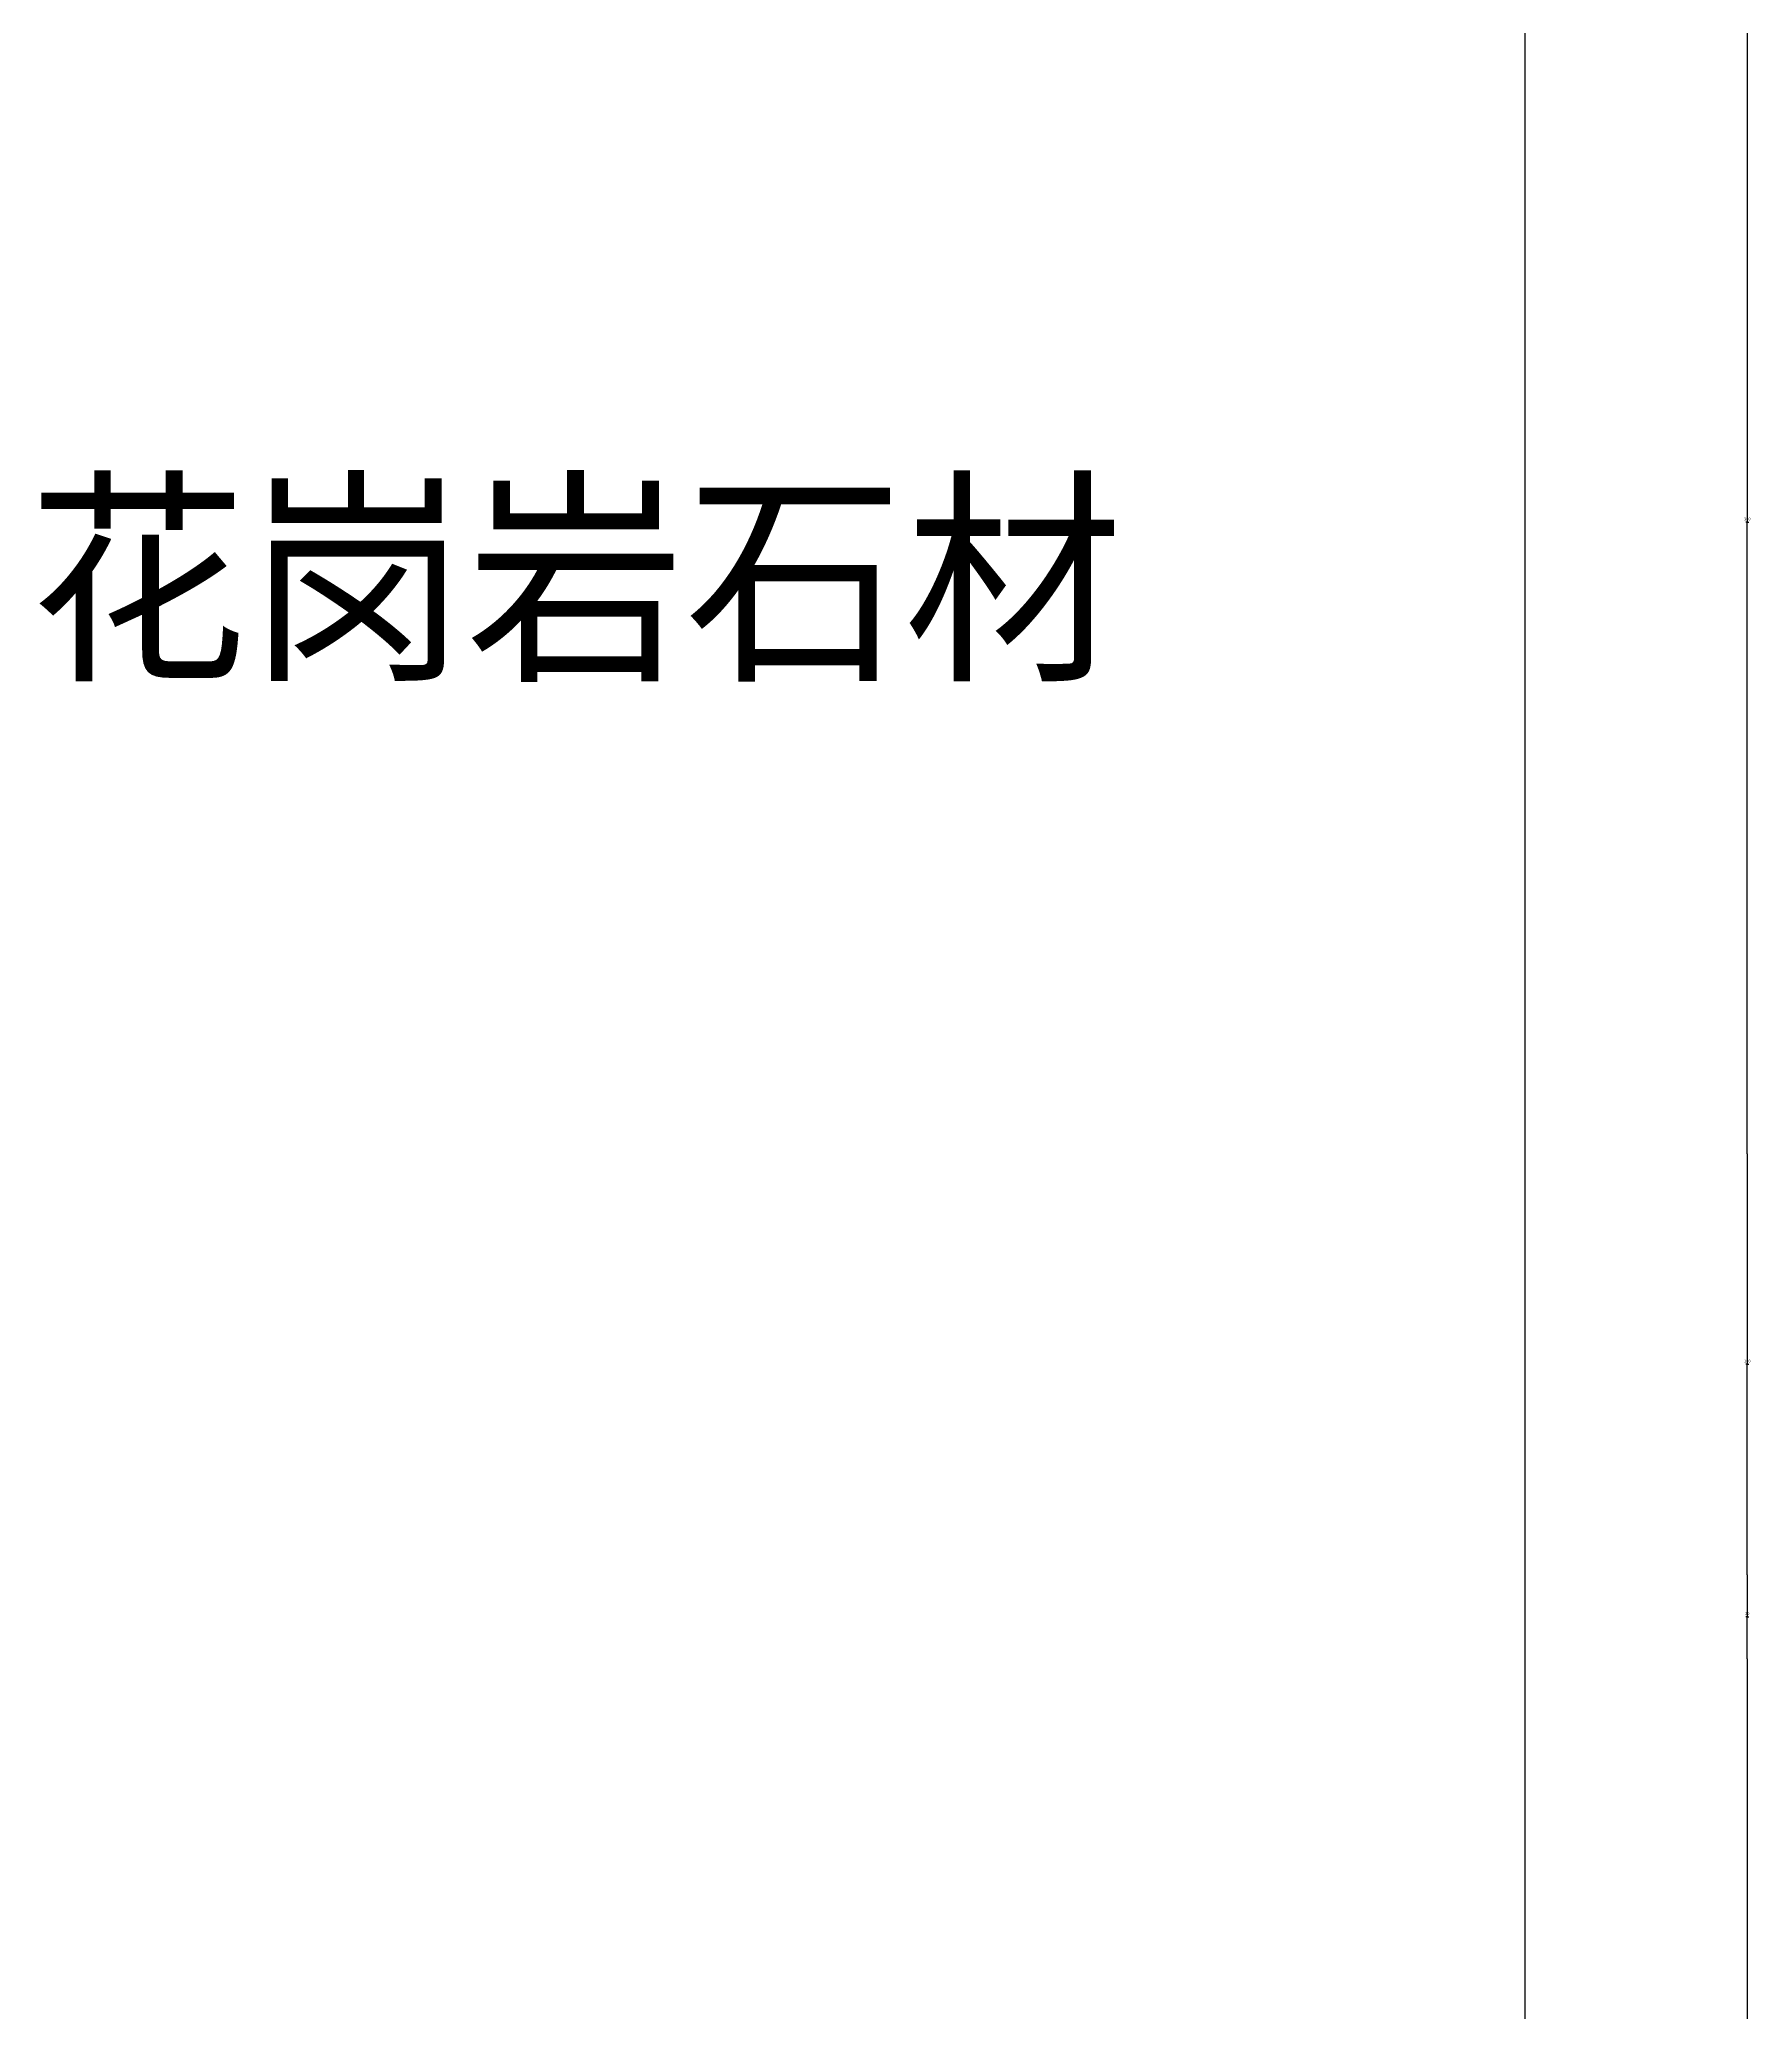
# Model space of a CAD drawing. Header units: metres. Extents: x 223 to 5375, y 130 to 7012.
# Drawn here: x 3304 to 3914, y 5530 to 6233 of the extents above; entities that cross this region are included whole.
import ezdxf

# ---------------------------------------------------------------- set-up
doc = ezdxf.new("R2010")
doc.units = ezdxf.units.M
doc.layers.add('DIM', color=3, linetype='Continuous')
doc.layers.add('TEXT', color=3, linetype='Continuous')
doc.dimstyles.get("Standard").update_dxf_attribs({"dimtxt": 2.5, "dimasz": 2.5, "dimexe": 1.25, "dimexo": 0.625, "dimtad": 1, "dimcen": 2.5, "dimazin": 3, "dimtfac": 1, "dimtmove": 0, "dimatfit": 3})

# ---------------------------------------------------------------- blocks, each defined once
blk = doc.blocks.new('*D28')
for p, q in [((3912.92, 5655.98), (3912.92, 3612.1)), ((3912.67, 3612.1), (3912.42, 3612.1)), ((3912.92, 1568.23), (3912.92, 3612.1)), ((3912.92, 3612.1), (3912.92, 3612.1)), ((3913.17, 3612.1), (3913.42, 3612.1))]:
    blk.add_line(p, q)
at = {"layer": 'Defpoints'}
for p in [(3912.92, 5655.98), (3912.92, 3612.1), (3912.92, 1568.23)]:
    blk.add_point(p, dxfattribs=at)
at = {"layer": 'DIM', "insert": (3912.92, 3613.225), "char_height": 1, "attachment_point": 5}
blk.add_mtext('2660', dxfattribs=at)
blk = doc.blocks.new('*D29')
for p, q in [((3833.68, 6585.98), (3833.68, 3506.91)), ((3833.35, 3506.91), (3833.1, 3506.91)), ((3833.6, 427.85), (3833.6, 3506.91)), ((3833.68, 3506.91), (3833.6, 3506.91)), ((3833.93, 3506.91), (3834.18, 3506.91))]:
    blk.add_line(p, q)
at = {"layer": 'Defpoints'}
for p in [(3833.68, 6585.98), (3833.68, 3506.91), (3833.6, 427.85)]:
    blk.add_point(p, dxfattribs=at)
at = {"layer": 'DIM', "insert": (3833.64, 3505.785), "char_height": 1, "attachment_point": 5}
blk.add_mtext('4105', dxfattribs=at)
blk = doc.blocks.new('*D57')
for p, q in [((3912.92, 5835.98), (3912.92, 5760.98)), ((3912.67, 5760.98), (3912.42, 5760.98)), ((3912.92, 5685.98), (3912.92, 5760.98)), ((3912.92, 5760.98), (3912.92, 5760.98)), ((3913.17, 5760.98), (3913.42, 5760.98))]:
    blk.add_line(p, q)
at = {"layer": 'Defpoints'}
for p in [(3912.92, 5835.98), (3912.92, 5760.98), (3912.92, 5685.98)]:
    blk.add_point(p, dxfattribs=at)
at = {"layer": 'DIM', "insert": (3912.92, 5762.105), "char_height": 1, "attachment_point": 5}
blk.add_mtext('100', dxfattribs=at)
blk = doc.blocks.new('*D58')
for p, q in [((3912.92, 5685.98), (3912.92, 5670.98)), ((3912.67, 5670.98), (3912.42, 5670.98)), ((3912.92, 5655.98), (3912.92, 5670.98)), ((3912.92, 5670.98), (3912.92, 5670.98)), ((3913.17, 5670.98), (3913.42, 5670.98))]:
    blk.add_line(p, q)
at = {"layer": 'Defpoints'}
for p in [(3912.92, 5685.98), (3912.92, 5670.98), (3912.92, 5655.98)]:
    blk.add_point(p, dxfattribs=at)
at = {"layer": 'DIM', "insert": (3912.92, 5672.105), "char_height": 1, "attachment_point": 5}
blk.add_mtext('20', dxfattribs=at)
blk = doc.blocks.new('*D59')
for p, q in [((3912.92, 6285.98), (3912.92, 6060.98)), ((3912.67, 6060.98), (3912.42, 6060.98)), ((3912.92, 5835.98), (3912.92, 6060.98)), ((3912.92, 6060.98), (3912.92, 6060.98)), ((3913.17, 6060.98), (3913.42, 6060.98))]:
    blk.add_line(p, q)
at = {"layer": 'Defpoints'}
for p in [(3912.92, 6285.98), (3912.92, 6060.98), (3912.92, 5835.98)]:
    blk.add_point(p, dxfattribs=at)
at = {"layer": 'DIM', "insert": (3912.92, 6062.105), "char_height": 1, "attachment_point": 5}
blk.add_mtext('300', dxfattribs=at)

msp = doc.modelspace()

# ---------------------------------------------------------------- texts
at = {"layer": 'TEXT'}
msp.add_text('花岗岩石材', height=60, dxfattribs=at).set_placement((3300.45, 6010.72))

# ---------------------------------------------------------------- dimensions: what is measured, and where the dimension line sits
at = {"layer": 'DIM'}
for base, p1, p2, text, picture, middle in [((3833.68, 3506.91), (3833.68, 6585.98), (3833.6, 427.85), '4105', '*D29', (3833.64, 3505.785)), ((3912.92, 6060.98), (3912.92, 6285.98), (3912.92, 5835.98), '300', '*D59', (3912.92, 6062.105)), ((3912.92, 5760.98), (3912.92, 5835.98), (3912.92, 5685.98), '100', '*D57', (3912.92, 5762.105)), ((3912.92, 5670.98), (3912.92, 5685.98), (3912.92, 5655.98), '20', '*D58', (3912.92, 5672.105)), ((3912.92, 3612.1), (3912.92, 5655.98), (3912.92, 1568.23), '2660', '*D28', (3912.92, 3613.225))]:
    dim = msp.add_linear_dim(base=base, p1=p1, p2=p2, text=text, dimstyle='Standard', dxfattribs=at)
    dim.commit()
    dim.dimension.update_dxf_attribs({"geometry": picture, "text_midpoint": middle})

doc.saveas('drawing.dxf')
